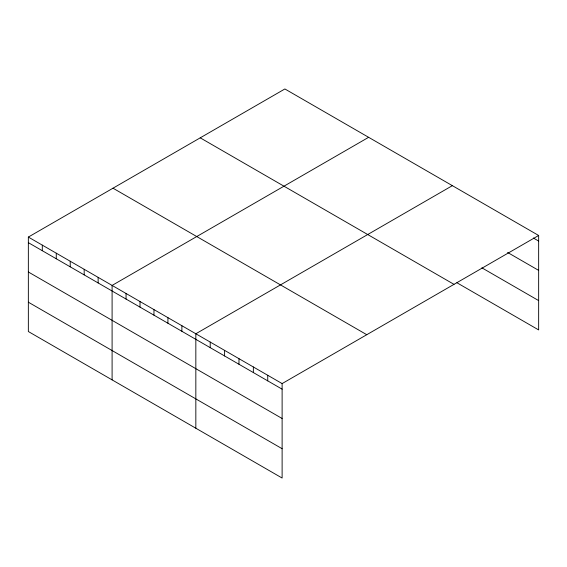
<?xml version="1.0" encoding="UTF-8"?>
<svg xmlns="http://www.w3.org/2000/svg" width="567" height="567" viewBox="0 0 567 567"><rect width="100%" height="100%" fill="white"/><g stroke="black" fill="none" stroke-linecap="round" stroke-linejoin="round"><path stroke-width="0.85" d="M538.65 235.475L284.882 88.962L28.35 237.07L28.35 331.525L282.118 478.038L282.118 383.583L538.65 235.475L538.65 329.93L456.91 282.742M368.628 137.313L112.096 285.421L112.096 379.876M452.367 185.657L195.835 333.765L195.835 428.227M533.349 237.998L538.65 241.06M507.621 252.471L538.65 270.388M481.886 267.83L538.65 300.602M200.229 137.838L453.997 284.351M113.003 188.194L366.771 334.707M28.35 237.07L282.118 383.583M28.35 242.655L282.118 389.168M28.35 271.983L282.118 418.496M28.35 302.197L282.118 448.71M267.737 375.276L267.737 380.868M253.357 366.977L253.357 372.562M238.976 358.677L238.976 364.262M224.596 350.371L224.596 355.956M210.215 342.071L210.215 347.656M181.879 325.706L181.879 331.298M167.924 317.648L167.924 323.24M153.962 309.596L153.962 315.181M140.006 301.538L140.006 307.123M126.051 293.479L126.051 299.064M98.134 277.362L98.134 282.947M84.178 269.304L84.178 274.889M70.223 261.245L70.223 266.83M56.268 253.187L56.268 258.772M42.305 245.128L42.305 250.713"/></g></svg>
